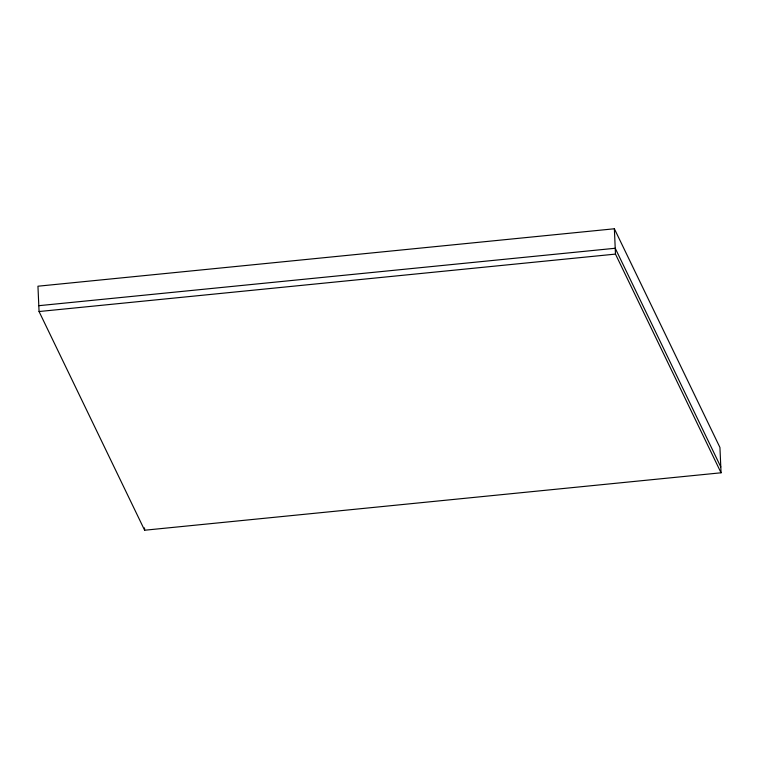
<?xml version="1.0" encoding="UTF-8"?>
<svg xmlns="http://www.w3.org/2000/svg" width="759" height="759" viewBox="0 0 759 759"><rect width="100%" height="100%" fill="white"/><g stroke="black" fill="none" stroke-linecap="round" stroke-linejoin="round"><path stroke-width="1.14" d="M614.373 228.772L37.95 286.209L39.06 311.532L144.627 530.228L721.05 472.791L719.94 447.468L614.373 228.772L615.473 254.104L721.05 472.791M38.804 305.687L615.226 248.259L720.794 466.946M39.06 311.532L615.473 254.104M144.523 527.885L144.627 530.228"/></g></svg>
